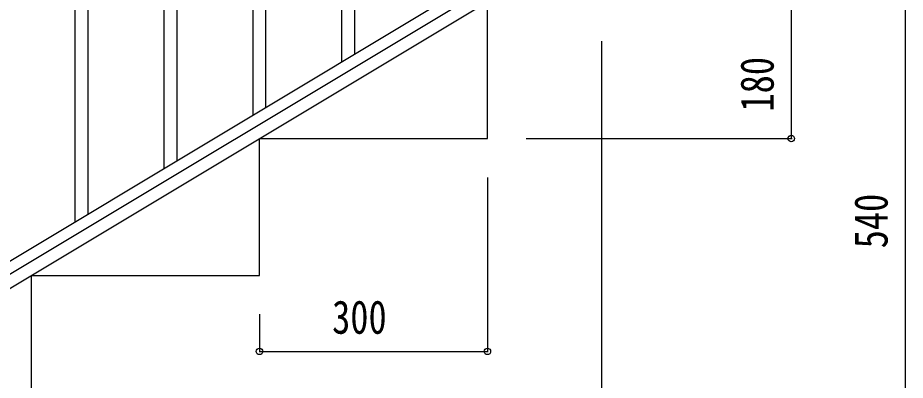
# Model space of a CAD drawing. Units: millimetres, scale not verified. Extents: x -4143 to 4140, y -2900 to 2898.
# Drawn here: x -3212 to -2044, y -1910 to -1433 of the extents above; entities that cross this region are included whole.
import ezdxf
from ezdxf.enums import TextEntityAlignment as Align

# ---------------------------------------------------------------- set-up
doc = ezdxf.new("R2010")
doc.units = ezdxf.units.MM
doc.header["$LTSCALE"] = 10
doc.layers.add('0-3_YKK_A1', color=4, linetype='Continuous')
doc.layers.add('0-4_YKK_D', color=6, linetype='Continuous')
doc.styles.add('ＭＳ ゴシック', font='')
doc.styles.get('ＭＳ ゴシック').set_extended_font_data('MS Gothic')

msp = doc.modelspace()

# ---------------------------------------------------------------- linework, layer by layer
at = {"layer": '0-3_YKK_A1'}
for p, q in [((-2885.47, -1551.76), (-2885.47, -698.43)), ((-2902.47, -1561.85), (-2902.47, -708.64)), ((-2768.47, -1481.46), (-2768.47, -1234.78)), ((-2785.47, -1491.68), (-2785.47, -1260.08)), ((-2497.97, -1319.09), (-3303.55, -1802.37)), ((-2484.4, -1328.44), (-3289.98, -1811.72)), ((-3119.47, -1692.37), (-3119.47, -1352.89)), ((-3136.47, -1702.58), (-3136.47, -1359.97)), ((-3002.47, -1622.06), (-3002.47, -1375.38)), ((-3019.47, -1632.28), (-3019.47, -1400.68)), ((-3493.97, -1952.5), (-2593.97, -1412.5)), ((-3193.97, -1952.5), (-3193.97, -1772.5))]:
    msp.add_line(p, q, dxfattribs=at)
msp.add_lwpolyline([(-3193.97, -1772.5), (-2893.97, -1772.5), (-2893.97, -1592.5), (-2593.97, -1592.5), (-2593.97, -1412.5), (-2293.97, -1412.5)], dxfattribs=at)
at = {"layer": '0-4_YKK_D'}
for p, q in [((-2193.97, -1412.5), (-2193.97, -1592.5)), ((-2043.97, -1412.5), (-2043.97, -1952.5)), ((-2443.97, -1464.5), (-2443.97, -2103.5)), ((-2542.97, -1592.5), (-2192.97, -1592.5)), ((-2593.97, -1643.5), (-2593.97, -1873.5)), ((-2893.97, -1823.5), (-2893.97, -1873.5)), ((-2893.97, -1872.5), (-2593.97, -1872.5))]:
    msp.add_line(p, q, dxfattribs=at)
for centre in [(-2193.97, -1592.5), (-2893.97, -1872.5), (-2593.97, -1872.5)]:
    msp.add_circle(centre, 4.25, dxfattribs=at)

# ---------------------------------------------------------------- texts
at = {"layer": '0-4_YKK_D', "style": 'ＭＳ ゴシック', "width": 0.8}
for s, p in [('180', (-2203.97, -1556.9)), ('540', (-2053.97, -1736.9))]:
    msp.add_text(s, height=43.99, rotation=90, dxfattribs=at).set_placement(p, align=Align.BOTTOM_LEFT)
msp.add_text('300', height=43.99, dxfattribs=at).set_placement((-2798.37, -1862.5), align=Align.BOTTOM_LEFT)

doc.saveas('drawing.dxf')
